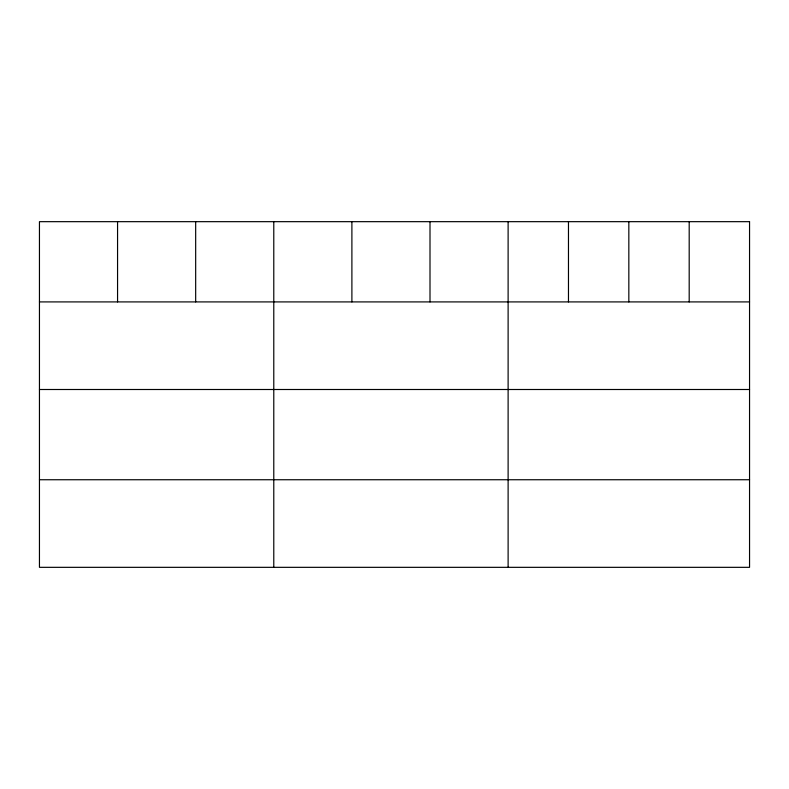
<?xml version="1.0" encoding="UTF-8"?>
<svg xmlns="http://www.w3.org/2000/svg" width="789" height="789" viewBox="0 0 789 789"><rect width="100%" height="100%" fill="white"/><g stroke="black" fill="none" stroke-linecap="round" stroke-linejoin="round"><path stroke-width="1.18" d="M39.45 301.911L749.55 301.911M39.45 389.5L749.55 389.5M39.45 479.742L749.55 479.742M689.191 221.67L689.191 301.911M628.833 221.67L628.833 301.911M568.474 221.67L568.474 301.911M508.116 221.67L508.116 567.33M430.005 221.67L430.005 301.911M351.894 221.67L351.894 301.911M273.783 221.67L273.783 567.33M195.672 221.67L195.672 301.911M117.561 221.67L117.561 301.911M749.55 221.67L39.45 221.67L39.45 567.33L749.55 567.33L749.55 221.67"/></g></svg>
